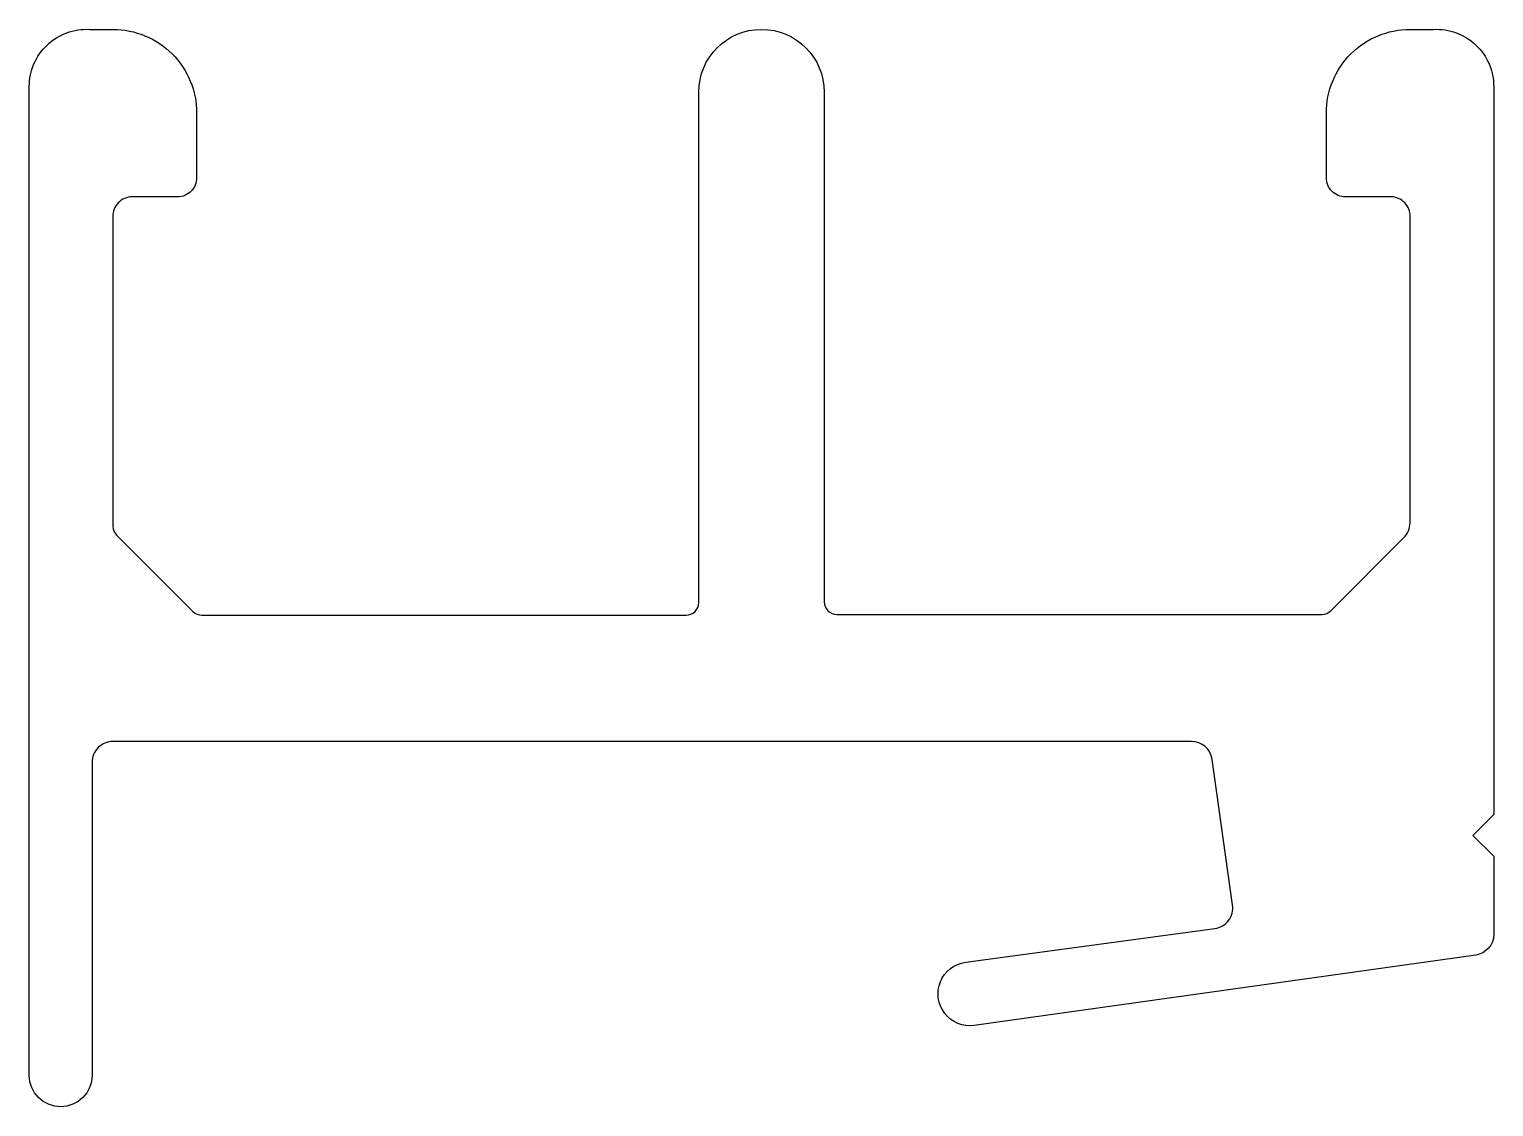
# Model space of a CAD drawing. Extents: x 264.3 to 299.3, y 293.6 to 319.4.
import ezdxf

# ---------------------------------------------------------------- set-up
doc = ezdxf.new("R2010")
doc.units = 0
doc.layers.get('0').update_dxf_attribs({"linetype": 'CONTINUOUS'})

msp = doc.modelspace()

# ---------------------------------------------------------------- linework, layer by layer
msp.add_lwpolyline([(283.316, 317.885), (283.316, 305.705, 0.414214), (283.616, 305.405), (295.212, 305.405, 0.198912), (295.424, 305.493), (297.17, 307.239, 0.198912), (297.316, 307.593), (297.316, 314.909, 0.426301), (296.86, 315.383), (295.772, 315.383, -0.414214), (295.316, 315.84), (295.316, 317.385, -0.414214), (297.316, 319.385), (297.877, 319.385, -0.429425), (299.316, 318.019), (299.316, 300.623), (298.816, 300.123), (299.316, 299.623), (299.316, 297.758, -0.373885), (298.886, 297.263), (286.901, 295.579, -1), (286.696, 297.092), (292.648, 297.896, 0.415808), (293.077, 298.461), (292.588, 301.937, 0.373885), (292.093, 302.367), (266.316, 302.367, 0.414214), (265.816, 301.867), (265.816, 294.389, -1), (264.316, 294.389), (264.316, 318.019, -0.429425), (265.755, 319.385), (266.316, 319.385, -0.414214), (268.316, 317.385), (268.316, 315.84, -0.414214), (267.86, 315.383), (266.772, 315.383, 0.426301), (266.316, 314.909), (266.316, 307.51, 0.198912), (266.404, 307.298), (268.228, 305.473, 0.198912), (268.44, 305.385), (280.016, 305.385, 0.414214), (280.316, 305.685), (280.316, 317.885, -1)], format="xyb", close=True)

doc.saveas('drawing.dxf')
